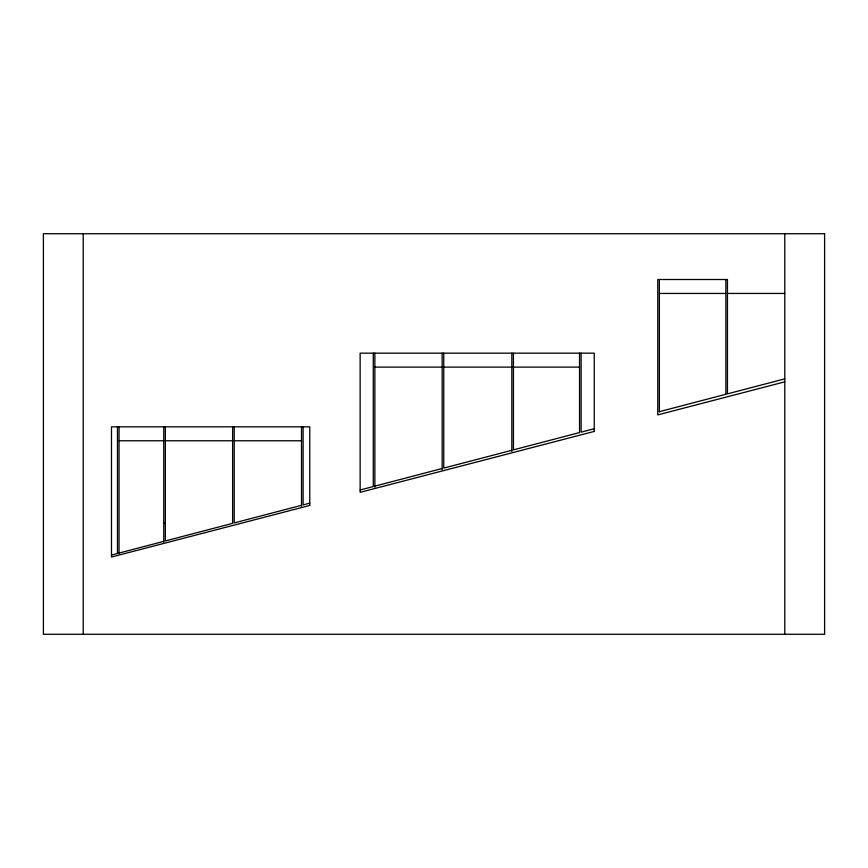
<?xml version="1.0" encoding="UTF-8"?>
<svg xmlns="http://www.w3.org/2000/svg" width="868" height="868" viewBox="0 0 868 868"><rect width="100%" height="100%" fill="white"/><g stroke="black" fill="none" stroke-linecap="round" stroke-linejoin="round"><path stroke-width="1.3" d="M111.484 555.043L163.748 541.372M301.511 505.317L234.219 522.927L234.219 426.828M309.767 503.158L303.106 504.905L303.106 426.828M360.144 489.975L373.283 486.536L373.283 353.167M374.868 486.123L442.159 468.514M511.838 450.286L443.754 468.102L443.754 353.167M594.265 428.716L581.126 432.156L581.126 353.167M659.365 411.682L725.854 394.278M784.78 378.86L727.449 393.866L727.449 279.507L657.77 279.507L657.77 414.893L784.78 381.844M659.365 293.449L725.854 293.449M727.449 293.449L784.78 293.449M374.868 367.11L579.531 367.11M119.046 440.77L163.748 440.77M165.343 440.77L232.624 440.77M234.219 440.77L301.511 440.77M163.748 523.339L165.343 523.339M784.78 233.72L784.78 634.28M725.854 279.507L725.854 394.473M659.365 279.507L659.365 411.779M579.531 353.167L579.531 432.568L513.433 449.863L513.433 353.167M511.838 353.167L511.838 451.512M442.159 353.167L442.159 469.631M374.868 353.167L374.868 487.143M301.511 426.828L301.511 506.239M232.624 426.828L232.624 523.339L165.343 540.948L165.343 426.828M163.748 426.828L163.748 542.088M119.046 426.828L119.046 553.719M117.462 426.828L117.462 553.48M83.219 233.72L83.219 634.28M309.767 505.436L111.484 557.028L111.484 426.828L309.767 426.828L309.767 505.436M594.265 431.418L360.144 492.33L360.144 353.167L594.265 353.167L594.265 431.418M824.6 233.72L43.4 233.72L43.4 634.28L824.6 634.28L824.6 233.72"/></g></svg>
